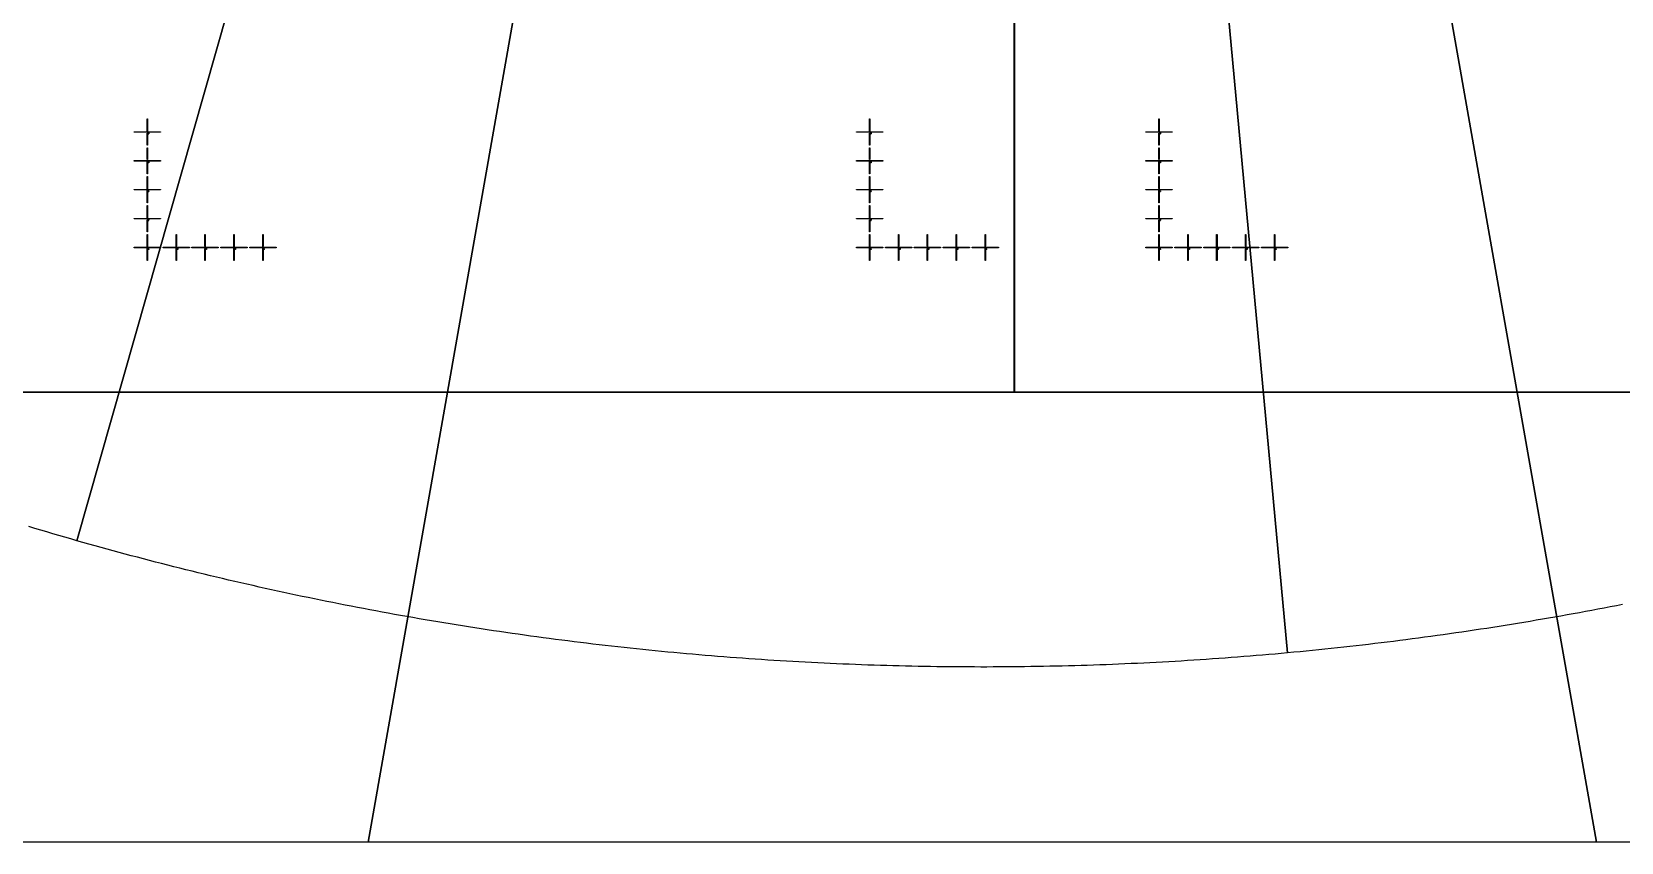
# Model space of a CAD drawing. Extents: x -25400 to 25400, y -24113 to 25400.
# Drawn here: x -6579 to 4422, y -24113 to -18503 of the extents above; entities that cross this region are included whole.
import ezdxf

# ---------------------------------------------------------------- set-up
doc = ezdxf.new("R2010")
doc.units = 0
for name, color, linetype in [('L0D0', 2, 'CONTINUOUS'), ('L1D0', 3, 'CONTINUOUS'), ('L3D0', 4, 'CONTINUOUS')]:
    doc.layers.add(name, color=color, linetype=linetype)

msp = doc.modelspace()

# ---------------------------------------------------------------- linework, layer by layer
at = {"layer": 'L0D0'}
for points in [[(-7983.296, -24112.788), (-7996.667, -24108.366), (-8040.032, -24093.939), (-8083.372, -24079.433), (-8126.685, -24064.85), (-8169.972, -24050.188), (-8213.232, -24035.449), (-8256.466, -24020.632), (-8299.673, -24005.737), (-8299.673, 14018.85), (0, 14018.85), (0, 0), (-4251.735, -24112.788)], [(4251.735, -24112.788), (0, 0), (0, 14018.85), (7213, 14018.85), (7213, 14016), (8342.854, 14016), (8342.854, -23990.765), (8299.673, -24005.737), (8256.466, -24020.632), (8213.232, -24035.449), (8169.972, -24050.188), (8126.685, -24064.85), (8083.372, -24079.433), (8040.032, -24093.939), (7996.667, -24108.366), (7983.296, -24112.788)], [(-10.851, -22899.997), (-54.255, -22899.936), (-97.659, -22899.792), (-141.063, -22899.566), (-184.466, -22899.257), (-227.868, -22898.866), (-271.27, -22898.393), (-314.671, -22897.838), (-358.07, -22897.2), (-401.468, -22896.481), (-444.865, -22895.679), (-488.26, -22894.794), (-531.654, -22893.828), (-575.045, -22892.779), (-618.435, -22891.648), (-661.822, -22890.435), (-705.207, -22889.139), (-748.589, -22887.761), (-791.969, -22886.301), (-835.346, -22884.759), (-878.719, -22883.135), (-922.09, -22881.428), (-965.457, -22879.639), (-1008.821, -22877.768), (-1052.181, -22875.815), (-1095.538, -22873.78), (-1138.89, -22871.662), (-1182.239, -22869.462), (-1225.583, -22867.181), (-1268.923, -22864.817), (-1312.258, -22862.37), (-1355.588, -22859.842), (-1398.914, -22857.232), (-1442.235, -22854.539), (-1485.55, -22851.764), (-1528.86, -22848.908), (-1572.165, -22845.969), (-1615.464, -22842.948), (-1658.757, -22839.845), (-1702.044, -22836.66), (-1745.325, -22833.393), (-1788.6, -22830.044), (-1831.868, -22826.613), (-1875.13, -22823.1), (-1918.385, -22819.505), (-1961.633, -22815.828), (-2004.874, -22812.069), (-2048.108, -22808.228), (-2091.335, -22804.305), (-2134.554, -22800.3), (-2177.765, -22796.213), (-2220.969, -22792.045), (-2264.165, -22787.794), (-2307.352, -22783.462), (-2350.531, -22779.047), (-2393.702, -22774.551), (-2436.864, -22769.974), (-2480.017, -22765.314), (-2523.162, -22760.572), (-2566.297, -22755.749), (-2609.423, -22750.844), (-2652.54, -22745.857), (-2695.647, -22740.789), (-2738.745, -22735.639), (-2781.833, -22730.407), (-2824.91, -22725.094), (-2867.978, -22719.699), (-2911.035, -22714.222), (-2954.082, -22708.664), (-2997.118, -22703.024), (-3040.144, -22697.302), (-3083.158, -22691.499), (-3126.162, -22685.615), (-3169.154, -22679.649), (-3212.135, -22673.601), (-3255.104, -22667.472), (-3298.062, -22661.262), (-3341.007, -22654.97), (-3383.941, -22648.597), (-3426.863, -22642.142), (-3469.772, -22635.607), (-3512.669, -22628.989), (-3555.553, -22622.291), (-3598.425, -22615.511), (-3641.283, -22608.65), (-3684.128, -22601.708), (-3726.961, -22594.684), (-3769.779, -22587.58), (-3812.585, -22580.394), (-3855.376, -22573.127), (-3898.154, -22565.779), (-3940.918, -22558.35), (-3983.667, -22550.84), (-4026.402, -22543.249), (-4069.123, -22535.577), (-4111.829, -22527.824), (-4154.521, -22519.99), (-4197.197, -22512.075), (-4239.859, -22504.08), (-4282.505, -22496.003), (-4325.135, -22487.846), (-4367.751, -22479.608), (-4410.35, -22471.289), (-4452.934, -22462.889), (-4495.502, -22454.409), (-4538.053, -22445.848), (-4580.588, -22437.206), (-4623.107, -22428.484), (-4665.609, -22419.681), (-4708.095, -22410.797), (-4750.563, -22401.834), (-4793.015, -22392.789), (-4835.449, -22383.664), (-4877.866, -22374.459), (-4920.265, -22365.174), (-4962.647, -22355.808), (-5005.011, -22346.361), (-5047.356, -22336.835), (-5089.684, -22327.228), (-5131.993, -22317.541), (-5174.284, -22307.774), (-5216.557, -22297.927), (-5258.811, -22287.999), (-5301.045, -22277.992), (-5343.261, -22267.904), (-5385.458, -22257.737), (-5427.635, -22247.489), (-5469.792, -22237.162), (-5511.93, -22226.755), (-5554.049, -22216.268), (-5596.147, -22205.701), (-5638.225, -22195.054), (-5680.283, -22184.327), (-5722.32, -22173.521), (-5764.337, -22162.636), (-5806.334, -22151.67), (-5848.309, -22140.625), (-5890.263, -22129.501), (-5932.197, -22118.297), (-5974.109, -22107.013), (-6015.999, -22095.65), (-6057.868, -22084.208), (-6099.715, -22072.686), (-6141.54, -22061.085), (-6183.343, -22049.405), (-6225.124, -22037.646), (-6266.882, -22025.807), (0, 0), (2112.945, -22802.313), (2069.723, -22806.277), (2026.492, -22810.158), (1983.255, -22813.958), (1940.01, -22817.676), (1896.759, -22821.313), (1853.5, -22824.867), (1810.235, -22828.339), (1766.963, -22831.729), (1723.685, -22835.037), (1680.401, -22838.263), (1637.111, -22841.407), (1593.815, -22844.469), (1550.513, -22847.449), (1507.206, -22850.346), (1463.893, -22853.162), (1420.575, -22855.896), (1377.252, -22858.547), (1333.924, -22861.116), (1290.591, -22863.604), (1247.253, -22866.009), (1203.911, -22868.332), (1160.565, -22870.573), (1117.215, -22872.731), (1073.86, -22874.808), (1030.502, -22876.802), (987.14, -22878.714), (943.774, -22880.544), (900.405, -22882.292), (857.033, -22883.957), (813.658, -22885.54), (770.279, -22887.042), (726.898, -22888.46), (683.515, -22889.797), (640.129, -22891.051), (596.74, -22892.224), (553.35, -22893.314), (509.957, -22894.321), (466.563, -22895.247), (423.167, -22896.09), (379.769, -22896.851), (336.371, -22897.529), (292.97, -22898.126), (249.569, -22898.64), (206.167, -22899.072), (162.764, -22899.422), (119.361, -22899.689), (75.957, -22899.874), (32.553, -22899.977)], [(-4251.735, -24112.788), (0, 0), (4251.735, -24112.788)]]:
    msp.add_lwpolyline(points, close=True, dxfattribs=at)
for points in [[(-13800.333, -18274.595), (0, 0), (-6266.882, -22025.807), (-6308.618, -22013.89), (-6350.332, -22001.893), (-6392.022, -21989.817), (-6433.69, -21977.662), (-6475.334, -21965.428), (-6516.956, -21953.116), (-6558.553, -21940.724), (-6600.127, -21928.254)], [(4431.644, -22467.099), (4389.052, -22475.458), (4346.445, -22483.737), (4303.822, -22491.934), (4261.184, -22500.051), (4218.53, -22508.088), (4175.861, -22516.043), (4133.177, -22523.917), (4090.478, -22531.711), (4047.765, -22539.423), (4005.037, -22547.055), (3962.294, -22554.605), (3919.538, -22562.075), (3876.767, -22569.463), (3833.982, -22576.771), (3791.184, -22583.997), (3748.372, -22591.142), (3705.546, -22598.206), (3662.707, -22605.189), (3619.855, -22612.091), (3576.99, -22618.911), (3534.113, -22625.65), (3491.222, -22632.308), (3448.319, -22638.885), (3405.404, -22645.38), (3362.476, -22651.794), (3319.536, -22658.126), (3276.584, -22664.377), (3233.621, -22670.547), (3190.646, -22676.635), (3147.659, -22682.642), (3104.661, -22688.567), (3061.652, -22694.411), (3018.632, -22700.173), (2975.602, -22705.854), (2932.56, -22711.453), (2889.508, -22716.97), (2846.445, -22722.406), (2803.373, -22727.761), (2760.29, -22733.033), (2717.197, -22738.224), (2674.095, -22743.333), (2630.983, -22748.361), (2587.861, -22753.307), (2544.731, -22758.171), (2501.591, -22762.953), (2458.442, -22767.654), (2415.284, -22772.273), (2372.118, -22776.81), (2328.943, -22781.265), (2285.759, -22785.638), (2242.568, -22789.93), (2199.368, -22794.139), (2156.161, -22798.267), (2112.945, -22802.313), (0, 0)]]:
    msp.add_lwpolyline(points, dxfattribs=at)
at = {"layer": 'L1D0'}
for points in [[(-5780.75, -19188.15), (-5780.75, -19105.15), (-5778.25, -19105.15), (-5778.25, -19188.15)], [(-780.75, -19188.15), (-780.75, -19105.15), (-778.25, -19105.15), (-778.25, -19188.15)], [(1222.25, -19188.15), (1222.25, -19105.15), (1224.75, -19105.15), (1224.75, -19188.15)], [(-5870.5, -19197.4), (-5870.5, -19194.9), (-5787.5, -19194.9), (-5787.5, -19197.4)], [(-5779.7, -19201.15), (-5779.7, -19196.35), (-5784.5, -19196.35), (-5784.5, -19195.95), (-5779.7, -19195.95), (-5779.7, -19191.15), (-5779.3, -19191.15), (-5779.3, -19195.95), (-5774.5, -19195.95), (-5774.5, -19196.35), (-5779.3, -19196.35), (-5779.3, -19201.15)], [(-5780.75, -19287.15), (-5780.75, -19204.15), (-5778.25, -19204.15), (-5778.25, -19287.15)], [(-5773.5, -19206.706), (-5773.5, -19203.15), (-5769.056, -19203.15), (-5769.056, -19204.039), (-5772.611, -19204.039), (-5772.611, -19205.817), (-5769.944, -19205.817), (-5769.944, -19206.706)], [(-5773.5, -19209.372), (-5773.5, -19208.483), (-5769.944, -19208.483), (-5769.944, -19209.372)], [(-5771.5, -19197.4), (-5771.5, -19194.9), (-5688.5, -19194.9), (-5688.5, -19197.4)], [(-5769.944, -19208.483), (-5769.944, -19206.706), (-5769.056, -19206.706), (-5769.056, -19208.483)], [(-870.5, -19197.4), (-870.5, -19194.9), (-787.5, -19194.9), (-787.5, -19197.4)], [(-779.7, -19201.15), (-779.7, -19196.35), (-784.5, -19196.35), (-784.5, -19195.95), (-779.7, -19195.95), (-779.7, -19191.15), (-779.3, -19191.15), (-779.3, -19195.95), (-774.5, -19195.95), (-774.5, -19196.35), (-779.3, -19196.35), (-779.3, -19201.15)], [(-780.75, -19287.15), (-780.75, -19204.15), (-778.25, -19204.15), (-778.25, -19287.15)], [(-773.5, -19206.706), (-773.5, -19203.15), (-769.056, -19203.15), (-769.056, -19204.039), (-772.611, -19204.039), (-772.611, -19205.817), (-769.944, -19205.817), (-769.944, -19206.706)], [(-773.5, -19209.372), (-773.5, -19208.483), (-769.944, -19208.483), (-769.944, -19209.372)], [(-771.5, -19197.4), (-771.5, -19194.9), (-688.5, -19194.9), (-688.5, -19197.4)], [(-769.944, -19208.483), (-769.944, -19206.706), (-769.056, -19206.706), (-769.056, -19208.483)], [(1132.5, -19197.4), (1132.5, -19194.9), (1215.5, -19194.9), (1215.5, -19197.4)], [(1223.3, -19201.15), (1223.3, -19196.35), (1218.5, -19196.35), (1218.5, -19195.95), (1223.3, -19195.95), (1223.3, -19191.15), (1223.7, -19191.15), (1223.7, -19195.95), (1228.5, -19195.95), (1228.5, -19196.35), (1223.7, -19196.35), (1223.7, -19201.15)], [(1222.25, -19287.15), (1222.25, -19204.15), (1224.75, -19204.15), (1224.75, -19287.15)], [(1229.5, -19206.706), (1229.5, -19203.15), (1233.944, -19203.15), (1233.944, -19204.039), (1230.389, -19204.039), (1230.389, -19205.817), (1233.056, -19205.817), (1233.056, -19206.706)], [(1229.5, -19209.372), (1229.5, -19208.483), (1233.056, -19208.483), (1233.056, -19209.372)], [(1231.5, -19197.4), (1231.5, -19194.9), (1314.5, -19194.9), (1314.5, -19197.4)], [(1233.056, -19208.483), (1233.056, -19206.706), (1233.944, -19206.706), (1233.944, -19208.483)], [(-5780.75, -19388.15), (-5780.75, -19305.15), (-5778.25, -19305.15), (-5778.25, -19388.15)], [(-780.75, -19388.15), (-780.75, -19305.15), (-778.25, -19305.15), (-778.25, -19388.15)], [(1222.25, -19388.15), (1222.25, -19305.15), (1224.75, -19305.15), (1224.75, -19388.15)], [(-5870.5, -19397.4), (-5870.5, -19394.9), (-5787.5, -19394.9), (-5787.5, -19397.4)], [(-5779.7, -19401.15), (-5779.7, -19396.35), (-5784.5, -19396.35), (-5784.5, -19395.95), (-5779.7, -19395.95), (-5779.7, -19391.15), (-5779.3, -19391.15), (-5779.3, -19395.95), (-5774.5, -19395.95), (-5774.5, -19396.35), (-5779.3, -19396.35), (-5779.3, -19401.15)], [(-5780.75, -19487.15), (-5780.75, -19404.15), (-5778.25, -19404.15), (-5778.25, -19487.15)], [(-5770.833, -19409.372), (-5770.833, -19407.594), (-5773.5, -19407.594), (-5773.5, -19405.817), (-5772.611, -19405.817), (-5772.611, -19406.706), (-5770.833, -19406.706), (-5770.833, -19404.039), (-5771.722, -19404.039), (-5771.722, -19403.15), (-5769.944, -19403.15), (-5769.944, -19406.706), (-5769.056, -19406.706), (-5769.056, -19407.594), (-5769.944, -19407.594), (-5769.944, -19409.372)], [(-5772.611, -19405.817), (-5772.611, -19404.039), (-5771.722, -19404.039), (-5771.722, -19405.817)], [(-5771.5, -19397.4), (-5771.5, -19394.9), (-5688.5, -19394.9), (-5688.5, -19397.4)], [(-870.5, -19397.4), (-870.5, -19394.9), (-787.5, -19394.9), (-787.5, -19397.4)], [(-779.7, -19401.15), (-779.7, -19396.35), (-784.5, -19396.35), (-784.5, -19395.95), (-779.7, -19395.95), (-779.7, -19391.15), (-779.3, -19391.15), (-779.3, -19395.95), (-774.5, -19395.95), (-774.5, -19396.35), (-779.3, -19396.35), (-779.3, -19401.15)], [(-780.75, -19487.15), (-780.75, -19404.15), (-778.25, -19404.15), (-778.25, -19487.15)], [(-770.833, -19409.372), (-770.833, -19407.594), (-773.5, -19407.594), (-773.5, -19405.817), (-772.611, -19405.817), (-772.611, -19406.706), (-770.833, -19406.706), (-770.833, -19404.039), (-771.722, -19404.039), (-771.722, -19403.15), (-769.944, -19403.15), (-769.944, -19406.706), (-769.056, -19406.706), (-769.056, -19407.594), (-769.944, -19407.594), (-769.944, -19409.372)], [(-772.611, -19405.817), (-772.611, -19404.039), (-771.722, -19404.039), (-771.722, -19405.817)], [(-771.5, -19397.4), (-771.5, -19394.9), (-688.5, -19394.9), (-688.5, -19397.4)], [(1132.5, -19397.4), (1132.5, -19394.9), (1215.5, -19394.9), (1215.5, -19397.4)], [(1223.3, -19401.15), (1223.3, -19396.35), (1218.5, -19396.35), (1218.5, -19395.95), (1223.3, -19395.95), (1223.3, -19391.15), (1223.7, -19391.15), (1223.7, -19395.95), (1228.5, -19395.95), (1228.5, -19396.35), (1223.7, -19396.35), (1223.7, -19401.15)], [(1222.25, -19487.15), (1222.25, -19404.15), (1224.75, -19404.15), (1224.75, -19487.15)], [(1232.167, -19409.372), (1232.167, -19407.594), (1229.5, -19407.594), (1229.5, -19405.817), (1230.389, -19405.817), (1230.389, -19406.706), (1232.167, -19406.706), (1232.167, -19404.039), (1231.278, -19404.039), (1231.278, -19403.15), (1233.056, -19403.15), (1233.056, -19406.706), (1233.944, -19406.706), (1233.944, -19407.594), (1233.056, -19407.594), (1233.056, -19409.372)], [(1230.389, -19405.817), (1230.389, -19404.039), (1231.278, -19404.039), (1231.278, -19405.817)], [(1231.5, -19397.4), (1231.5, -19394.9), (1314.5, -19394.9), (1314.5, -19397.4)], [(-5780.75, -19588.15), (-5780.75, -19505.15), (-5778.25, -19505.15), (-5778.25, -19588.15)], [(-780.75, -19588.15), (-780.75, -19505.15), (-778.25, -19505.15), (-778.25, -19588.15)], [(1222.25, -19588.15), (1222.25, -19505.15), (1224.75, -19505.15), (1224.75, -19588.15)], [(-5870.5, -19597.4), (-5870.5, -19594.9), (-5787.5, -19594.9), (-5787.5, -19597.4)], [(-5779.7, -19601.15), (-5779.7, -19596.35), (-5784.5, -19596.35), (-5784.5, -19595.95), (-5779.7, -19595.95), (-5779.7, -19591.15), (-5779.3, -19591.15), (-5779.3, -19595.95), (-5774.5, -19595.95), (-5774.5, -19596.35), (-5779.3, -19596.35), (-5779.3, -19601.15)], [(-5780.75, -19687.15), (-5780.75, -19604.15), (-5778.25, -19604.15), (-5778.25, -19687.15)], [(-5773.5, -19604.039), (-5773.5, -19603.15), (-5769.944, -19603.15), (-5769.944, -19604.039)], [(-5773.5, -19609.372), (-5773.5, -19608.483), (-5769.944, -19608.483), (-5769.944, -19609.372)], [(-5772.611, -19606.706), (-5772.611, -19605.817), (-5769.944, -19605.817), (-5769.944, -19606.706)], [(-5771.5, -19597.4), (-5771.5, -19594.9), (-5688.5, -19594.9), (-5688.5, -19597.4)], [(-5769.944, -19605.817), (-5769.944, -19604.039), (-5769.056, -19604.039), (-5769.056, -19605.817)], [(-5769.944, -19608.483), (-5769.944, -19606.706), (-5769.056, -19606.706), (-5769.056, -19608.483)], [(-870.5, -19597.4), (-870.5, -19594.9), (-787.5, -19594.9), (-787.5, -19597.4)], [(-779.7, -19601.15), (-779.7, -19596.35), (-784.5, -19596.35), (-784.5, -19595.95), (-779.7, -19595.95), (-779.7, -19591.15), (-779.3, -19591.15), (-779.3, -19595.95), (-774.5, -19595.95), (-774.5, -19596.35), (-779.3, -19596.35), (-779.3, -19601.15)], [(-780.75, -19687.15), (-780.75, -19604.15), (-778.25, -19604.15), (-778.25, -19687.15)], [(-773.5, -19604.039), (-773.5, -19603.15), (-769.944, -19603.15), (-769.944, -19604.039)], [(-773.5, -19609.372), (-773.5, -19608.483), (-769.944, -19608.483), (-769.944, -19609.372)], [(-772.611, -19606.706), (-772.611, -19605.817), (-769.944, -19605.817), (-769.944, -19606.706)], [(-771.5, -19597.4), (-771.5, -19594.9), (-688.5, -19594.9), (-688.5, -19597.4)], [(-769.944, -19605.817), (-769.944, -19604.039), (-769.056, -19604.039), (-769.056, -19605.817)], [(-769.944, -19608.483), (-769.944, -19606.706), (-769.056, -19606.706), (-769.056, -19608.483)], [(1132.5, -19597.4), (1132.5, -19594.9), (1215.5, -19594.9), (1215.5, -19597.4)], [(1223.3, -19601.15), (1223.3, -19596.35), (1218.5, -19596.35), (1218.5, -19595.95), (1223.3, -19595.95), (1223.3, -19591.15), (1223.7, -19591.15), (1223.7, -19595.95), (1228.5, -19595.95), (1228.5, -19596.35), (1223.7, -19596.35), (1223.7, -19601.15)], [(1222.25, -19687.15), (1222.25, -19604.15), (1224.75, -19604.15), (1224.75, -19687.15)], [(1229.5, -19604.039), (1229.5, -19603.15), (1233.056, -19603.15), (1233.056, -19604.039)], [(1229.5, -19609.372), (1229.5, -19608.483), (1233.056, -19608.483), (1233.056, -19609.372)], [(1230.389, -19606.706), (1230.389, -19605.817), (1233.056, -19605.817), (1233.056, -19606.706)], [(1231.5, -19597.4), (1231.5, -19594.9), (1314.5, -19594.9), (1314.5, -19597.4)], [(1233.056, -19605.817), (1233.056, -19604.039), (1233.944, -19604.039), (1233.944, -19605.817)], [(1233.056, -19608.483), (1233.056, -19606.706), (1233.944, -19606.706), (1233.944, -19608.483)], [(-5870.5, -19797.4), (-5870.5, -19794.9), (-5787.5, -19794.9), (-5787.5, -19797.4)], [(-5779.7, -19801.15), (-5779.7, -19796.35), (-5784.5, -19796.35), (-5784.5, -19795.95), (-5779.7, -19795.95), (-5779.7, -19791.15), (-5779.3, -19791.15), (-5779.3, -19795.95), (-5774.5, -19795.95), (-5774.5, -19796.35), (-5779.3, -19796.35), (-5779.3, -19801.15)], [(-5780.75, -19788.15), (-5780.75, -19705.15), (-5778.25, -19705.15), (-5778.25, -19788.15)], [(-5771.5, -19797.4), (-5771.5, -19794.9), (-5688.5, -19794.9), (-5688.5, -19797.4)], [(-870.5, -19797.4), (-870.5, -19794.9), (-787.5, -19794.9), (-787.5, -19797.4)], [(-779.7, -19801.15), (-779.7, -19796.35), (-784.5, -19796.35), (-784.5, -19795.95), (-779.7, -19795.95), (-779.7, -19791.15), (-779.3, -19791.15), (-779.3, -19795.95), (-774.5, -19795.95), (-774.5, -19796.35), (-779.3, -19796.35), (-779.3, -19801.15)], [(-780.75, -19788.15), (-780.75, -19705.15), (-778.25, -19705.15), (-778.25, -19788.15)], [(-771.5, -19797.4), (-771.5, -19794.9), (-688.5, -19794.9), (-688.5, -19797.4)], [(1132.5, -19797.4), (1132.5, -19794.9), (1215.5, -19794.9), (1215.5, -19797.4)], [(1223.3, -19801.15), (1223.3, -19796.35), (1218.5, -19796.35), (1218.5, -19795.95), (1223.3, -19795.95), (1223.3, -19791.15), (1223.7, -19791.15), (1223.7, -19795.95), (1228.5, -19795.95), (1228.5, -19796.35), (1223.7, -19796.35), (1223.7, -19801.15)], [(1222.25, -19788.15), (1222.25, -19705.15), (1224.75, -19705.15), (1224.75, -19788.15)], [(1231.5, -19797.4), (1231.5, -19794.9), (1314.5, -19794.9), (1314.5, -19797.4)], [(-5780.75, -19887.15), (-5780.75, -19804.15), (-5778.25, -19804.15), (-5778.25, -19887.15)], [(-5780.75, -19988.15), (-5780.75, -19905.15), (-5778.25, -19905.15), (-5778.25, -19988.15)], [(-5773.5, -19804.928), (-5773.5, -19804.039), (-5772.611, -19804.039), (-5772.611, -19804.928)], [(-5773.5, -19809.372), (-5773.5, -19807.594), (-5772.611, -19807.594), (-5772.611, -19808.483), (-5769.056, -19808.483), (-5769.056, -19809.372)], [(-5772.611, -19804.039), (-5772.611, -19803.15), (-5769.944, -19803.15), (-5769.944, -19804.039)], [(-5772.611, -19807.594), (-5772.611, -19806.706), (-5770.833, -19806.706), (-5770.833, -19807.594)], [(-5770.833, -19806.706), (-5770.833, -19805.817), (-5769.944, -19805.817), (-5769.944, -19806.706)], [(-5769.944, -19805.817), (-5769.944, -19804.039), (-5769.056, -19804.039), (-5769.056, -19805.817)], [(-5580.75, -19988.15), (-5580.75, -19905.15), (-5578.25, -19905.15), (-5578.25, -19988.15)], [(-5380.75, -19988.15), (-5380.75, -19905.15), (-5378.25, -19905.15), (-5378.25, -19988.15)], [(-5180.75, -19988.15), (-5180.75, -19905.15), (-5178.25, -19905.15), (-5178.25, -19988.15)], [(-4980.75, -19988.15), (-4980.75, -19905.15), (-4978.25, -19905.15), (-4978.25, -19988.15)], [(-780.75, -19887.15), (-780.75, -19804.15), (-778.25, -19804.15), (-778.25, -19887.15)], [(-780.75, -19988.15), (-780.75, -19905.15), (-778.25, -19905.15), (-778.25, -19988.15)], [(-773.5, -19804.928), (-773.5, -19804.039), (-772.611, -19804.039), (-772.611, -19804.928)], [(-773.5, -19809.372), (-773.5, -19807.594), (-772.611, -19807.594), (-772.611, -19808.483), (-769.056, -19808.483), (-769.056, -19809.372)], [(-772.611, -19804.039), (-772.611, -19803.15), (-769.944, -19803.15), (-769.944, -19804.039)], [(-772.611, -19807.594), (-772.611, -19806.706), (-770.833, -19806.706), (-770.833, -19807.594)], [(-770.833, -19806.706), (-770.833, -19805.817), (-769.944, -19805.817), (-769.944, -19806.706)], [(-769.944, -19805.817), (-769.944, -19804.039), (-769.056, -19804.039), (-769.056, -19805.817)], [(-580.75, -19988.15), (-580.75, -19905.15), (-578.25, -19905.15), (-578.25, -19988.15)], [(-380.75, -19988.15), (-380.75, -19905.15), (-378.25, -19905.15), (-378.25, -19988.15)], [(-180.75, -19988.15), (-180.75, -19905.15), (-178.25, -19905.15), (-178.25, -19988.15)], [(19.25, -19988.15), (19.25, -19905.15), (21.75, -19905.15), (21.75, -19988.15)], [(1222.25, -19887.15), (1222.25, -19804.15), (1224.75, -19804.15), (1224.75, -19887.15)], [(1222.25, -19988.15), (1222.25, -19905.15), (1224.75, -19905.15), (1224.75, -19988.15)], [(1229.5, -19804.928), (1229.5, -19804.039), (1230.389, -19804.039), (1230.389, -19804.928)], [(1229.5, -19809.372), (1229.5, -19807.594), (1230.389, -19807.594), (1230.389, -19808.483), (1233.944, -19808.483), (1233.944, -19809.372)], [(1230.389, -19804.039), (1230.389, -19803.15), (1233.056, -19803.15), (1233.056, -19804.039)], [(1230.389, -19807.594), (1230.389, -19806.706), (1232.167, -19806.706), (1232.167, -19807.594)], [(1232.167, -19806.706), (1232.167, -19805.817), (1233.056, -19805.817), (1233.056, -19806.706)], [(1233.056, -19805.817), (1233.056, -19804.039), (1233.944, -19804.039), (1233.944, -19805.817)], [(1422.25, -19988.15), (1422.25, -19905.15), (1424.75, -19905.15), (1424.75, -19988.15)], [(1622.25, -19988.15), (1622.25, -19905.15), (1624.75, -19905.15), (1624.75, -19988.15)], [(1822.25, -19988.15), (1822.25, -19905.15), (1824.75, -19905.15), (1824.75, -19988.15)], [(2022.25, -19988.15), (2022.25, -19905.15), (2024.75, -19905.15), (2024.75, -19988.15)], [(-5870.5, -19997.4), (-5870.5, -19994.9), (-5787.5, -19994.9), (-5787.5, -19997.4)], [(-5779.7, -20001.15), (-5779.7, -19996.35), (-5784.5, -19996.35), (-5784.5, -19995.95), (-5779.7, -19995.95), (-5779.7, -19991.15), (-5779.3, -19991.15), (-5779.3, -19995.95), (-5774.5, -19995.95), (-5774.5, -19996.35), (-5779.3, -19996.35), (-5779.3, -20001.15)], [(-5780.75, -20087.15), (-5780.75, -20004.15), (-5778.25, -20004.15), (-5778.25, -20087.15)], [(-5772.611, -20009.372), (-5772.611, -20008.483), (-5771.722, -20008.483), (-5771.722, -20004.928), (-5772.611, -20004.928), (-5772.611, -20004.039), (-5771.722, -20004.039), (-5771.722, -20003.15), (-5770.833, -20003.15), (-5770.833, -20008.483), (-5769.944, -20008.483), (-5769.944, -20009.372)], [(-5771.5, -19997.4), (-5771.5, -19994.9), (-5688.5, -19994.9), (-5688.5, -19997.4)], [(-5670.5, -19997.4), (-5670.5, -19994.9), (-5587.5, -19994.9), (-5587.5, -19997.4)], [(-5579.7, -20001.15), (-5579.7, -19996.35), (-5584.5, -19996.35), (-5584.5, -19995.95), (-5579.7, -19995.95), (-5579.7, -19991.15), (-5579.3, -19991.15), (-5579.3, -19995.95), (-5574.5, -19995.95), (-5574.5, -19996.35), (-5579.3, -19996.35), (-5579.3, -20001.15)], [(-5580.75, -20087.15), (-5580.75, -20004.15), (-5578.25, -20004.15), (-5578.25, -20087.15)], [(-5573.5, -20004.928), (-5573.5, -20004.039), (-5572.611, -20004.039), (-5572.611, -20004.928)], [(-5573.5, -20009.372), (-5573.5, -20007.594), (-5572.611, -20007.594), (-5572.611, -20008.483), (-5569.056, -20008.483), (-5569.056, -20009.372)], [(-5572.611, -20004.039), (-5572.611, -20003.15), (-5569.944, -20003.15), (-5569.944, -20004.039)], [(-5572.611, -20007.594), (-5572.611, -20006.706), (-5570.833, -20006.706), (-5570.833, -20007.594)], [(-5571.5, -19997.4), (-5571.5, -19994.9), (-5488.5, -19994.9), (-5488.5, -19997.4)], [(-5570.833, -20006.706), (-5570.833, -20005.817), (-5569.944, -20005.817), (-5569.944, -20006.706)], [(-5569.944, -20005.817), (-5569.944, -20004.039), (-5569.056, -20004.039), (-5569.056, -20005.817)], [(-5470.5, -19997.4), (-5470.5, -19994.9), (-5387.5, -19994.9), (-5387.5, -19997.4)], [(-5379.7, -20001.15), (-5379.7, -19996.35), (-5384.5, -19996.35), (-5384.5, -19995.95), (-5379.7, -19995.95), (-5379.7, -19991.15), (-5379.3, -19991.15), (-5379.3, -19995.95), (-5374.5, -19995.95), (-5374.5, -19996.35), (-5379.3, -19996.35), (-5379.3, -20001.15)], [(-5380.75, -20087.15), (-5380.75, -20004.15), (-5378.25, -20004.15), (-5378.25, -20087.15)], [(-5373.5, -20004.039), (-5373.5, -20003.15), (-5369.944, -20003.15), (-5369.944, -20004.039)], [(-5373.5, -20009.372), (-5373.5, -20008.483), (-5369.944, -20008.483), (-5369.944, -20009.372)], [(-5372.611, -20006.706), (-5372.611, -20005.817), (-5369.944, -20005.817), (-5369.944, -20006.706)], [(-5371.5, -19997.4), (-5371.5, -19994.9), (-5288.5, -19994.9), (-5288.5, -19997.4)], [(-5369.944, -20005.817), (-5369.944, -20004.039), (-5369.056, -20004.039), (-5369.056, -20005.817)], [(-5369.944, -20008.483), (-5369.944, -20006.706), (-5369.056, -20006.706), (-5369.056, -20008.483)], [(-5270.5, -19997.4), (-5270.5, -19994.9), (-5187.5, -19994.9), (-5187.5, -19997.4)], [(-5179.7, -20001.15), (-5179.7, -19996.35), (-5184.5, -19996.35), (-5184.5, -19995.95), (-5179.7, -19995.95), (-5179.7, -19991.15), (-5179.3, -19991.15), (-5179.3, -19995.95), (-5174.5, -19995.95), (-5174.5, -19996.35), (-5179.3, -19996.35), (-5179.3, -20001.15)], [(-5180.75, -20087.15), (-5180.75, -20004.15), (-5178.25, -20004.15), (-5178.25, -20087.15)], [(-5170.833, -20009.372), (-5170.833, -20007.594), (-5173.5, -20007.594), (-5173.5, -20005.817), (-5172.611, -20005.817), (-5172.611, -20006.706), (-5170.833, -20006.706), (-5170.833, -20004.039), (-5171.722, -20004.039), (-5171.722, -20003.15), (-5169.944, -20003.15), (-5169.944, -20006.706), (-5169.056, -20006.706), (-5169.056, -20007.594), (-5169.944, -20007.594), (-5169.944, -20009.372)], [(-5172.611, -20005.817), (-5172.611, -20004.039), (-5171.722, -20004.039), (-5171.722, -20005.817)], [(-5171.5, -19997.4), (-5171.5, -19994.9), (-5088.5, -19994.9), (-5088.5, -19997.4)], [(-5070.5, -19997.4), (-5070.5, -19994.9), (-4987.5, -19994.9), (-4987.5, -19997.4)], [(-4979.7, -20001.15), (-4979.7, -19996.35), (-4984.5, -19996.35), (-4984.5, -19995.95), (-4979.7, -19995.95), (-4979.7, -19991.15), (-4979.3, -19991.15), (-4979.3, -19995.95), (-4974.5, -19995.95), (-4974.5, -19996.35), (-4979.3, -19996.35), (-4979.3, -20001.15)], [(-4980.75, -20087.15), (-4980.75, -20004.15), (-4978.25, -20004.15), (-4978.25, -20087.15)], [(-4973.5, -20006.706), (-4973.5, -20003.15), (-4969.056, -20003.15), (-4969.056, -20004.039), (-4972.611, -20004.039), (-4972.611, -20005.817), (-4969.944, -20005.817), (-4969.944, -20006.706)], [(-4973.5, -20009.372), (-4973.5, -20008.483), (-4969.944, -20008.483), (-4969.944, -20009.372)], [(-4971.5, -19997.4), (-4971.5, -19994.9), (-4888.5, -19994.9), (-4888.5, -19997.4)], [(-4969.944, -20008.483), (-4969.944, -20006.706), (-4969.056, -20006.706), (-4969.056, -20008.483)], [(-870.5, -19997.4), (-870.5, -19994.9), (-787.5, -19994.9), (-787.5, -19997.4)], [(-779.7, -20001.15), (-779.7, -19996.35), (-784.5, -19996.35), (-784.5, -19995.95), (-779.7, -19995.95), (-779.7, -19991.15), (-779.3, -19991.15), (-779.3, -19995.95), (-774.5, -19995.95), (-774.5, -19996.35), (-779.3, -19996.35), (-779.3, -20001.15)], [(-780.75, -20087.15), (-780.75, -20004.15), (-778.25, -20004.15), (-778.25, -20087.15)], [(-772.611, -20009.372), (-772.611, -20008.483), (-771.722, -20008.483), (-771.722, -20004.928), (-772.611, -20004.928), (-772.611, -20004.039), (-771.722, -20004.039), (-771.722, -20003.15), (-770.833, -20003.15), (-770.833, -20008.483), (-769.944, -20008.483), (-769.944, -20009.372)], [(-771.5, -19997.4), (-771.5, -19994.9), (-688.5, -19994.9), (-688.5, -19997.4)], [(-670.5, -19997.4), (-670.5, -19994.9), (-587.5, -19994.9), (-587.5, -19997.4)], [(-579.7, -20001.15), (-579.7, -19996.35), (-584.5, -19996.35), (-584.5, -19995.95), (-579.7, -19995.95), (-579.7, -19991.15), (-579.3, -19991.15), (-579.3, -19995.95), (-574.5, -19995.95), (-574.5, -19996.35), (-579.3, -19996.35), (-579.3, -20001.15)], [(-580.75, -20087.15), (-580.75, -20004.15), (-578.25, -20004.15), (-578.25, -20087.15)], [(-573.5, -20004.928), (-573.5, -20004.039), (-572.611, -20004.039), (-572.611, -20004.928)], [(-573.5, -20009.372), (-573.5, -20007.594), (-572.611, -20007.594), (-572.611, -20008.483), (-569.056, -20008.483), (-569.056, -20009.372)], [(-572.611, -20004.039), (-572.611, -20003.15), (-569.944, -20003.15), (-569.944, -20004.039)], [(-572.611, -20007.594), (-572.611, -20006.706), (-570.833, -20006.706), (-570.833, -20007.594)], [(-571.5, -19997.4), (-571.5, -19994.9), (-488.5, -19994.9), (-488.5, -19997.4)], [(-570.833, -20006.706), (-570.833, -20005.817), (-569.944, -20005.817), (-569.944, -20006.706)], [(-569.944, -20005.817), (-569.944, -20004.039), (-569.056, -20004.039), (-569.056, -20005.817)], [(-470.5, -19997.4), (-470.5, -19994.9), (-387.5, -19994.9), (-387.5, -19997.4)], [(-379.7, -20001.15), (-379.7, -19996.35), (-384.5, -19996.35), (-384.5, -19995.95), (-379.7, -19995.95), (-379.7, -19991.15), (-379.3, -19991.15), (-379.3, -19995.95), (-374.5, -19995.95), (-374.5, -19996.35), (-379.3, -19996.35), (-379.3, -20001.15)], [(-380.75, -20087.15), (-380.75, -20004.15), (-378.25, -20004.15), (-378.25, -20087.15)], [(-373.5, -20004.039), (-373.5, -20003.15), (-369.944, -20003.15), (-369.944, -20004.039)], [(-373.5, -20009.372), (-373.5, -20008.483), (-369.944, -20008.483), (-369.944, -20009.372)], [(-372.611, -20006.706), (-372.611, -20005.817), (-369.944, -20005.817), (-369.944, -20006.706)], [(-371.5, -19997.4), (-371.5, -19994.9), (-288.5, -19994.9), (-288.5, -19997.4)], [(-369.944, -20005.817), (-369.944, -20004.039), (-369.056, -20004.039), (-369.056, -20005.817)], [(-369.944, -20008.483), (-369.944, -20006.706), (-369.056, -20006.706), (-369.056, -20008.483)], [(-270.5, -19997.4), (-270.5, -19994.9), (-187.5, -19994.9), (-187.5, -19997.4)], [(-179.7, -20001.15), (-179.7, -19996.35), (-184.5, -19996.35), (-184.5, -19995.95), (-179.7, -19995.95), (-179.7, -19991.15), (-179.3, -19991.15), (-179.3, -19995.95), (-174.5, -19995.95), (-174.5, -19996.35), (-179.3, -19996.35), (-179.3, -20001.15)], [(-180.75, -20087.15), (-180.75, -20004.15), (-178.25, -20004.15), (-178.25, -20087.15)], [(-170.833, -20009.372), (-170.833, -20007.594), (-173.5, -20007.594), (-173.5, -20005.817), (-172.611, -20005.817), (-172.611, -20006.706), (-170.833, -20006.706), (-170.833, -20004.039), (-171.722, -20004.039), (-171.722, -20003.15), (-169.944, -20003.15), (-169.944, -20006.706), (-169.056, -20006.706), (-169.056, -20007.594), (-169.944, -20007.594), (-169.944, -20009.372)], [(-172.611, -20005.817), (-172.611, -20004.039), (-171.722, -20004.039), (-171.722, -20005.817)], [(-171.5, -19997.4), (-171.5, -19994.9), (-88.5, -19994.9), (-88.5, -19997.4)], [(-70.5, -19997.4), (-70.5, -19994.9), (12.5, -19994.9), (12.5, -19997.4)], [(20.3, -20001.15), (20.3, -19996.35), (15.5, -19996.35), (15.5, -19995.95), (20.3, -19995.95), (20.3, -19991.15), (20.7, -19991.15), (20.7, -19995.95), (25.5, -19995.95), (25.5, -19996.35), (20.7, -19996.35), (20.7, -20001.15)], [(19.25, -20087.15), (19.25, -20004.15), (21.75, -20004.15), (21.75, -20087.15)], [(26.5, -20006.706), (26.5, -20003.15), (30.944, -20003.15), (30.944, -20004.039), (27.389, -20004.039), (27.389, -20005.817), (30.056, -20005.817), (30.056, -20006.706)], [(26.5, -20009.372), (26.5, -20008.483), (30.056, -20008.483), (30.056, -20009.372)], [(28.5, -19997.4), (28.5, -19994.9), (111.5, -19994.9), (111.5, -19997.4)], [(30.056, -20008.483), (30.056, -20006.706), (30.944, -20006.706), (30.944, -20008.483)], [(1132.5, -19997.4), (1132.5, -19994.9), (1215.5, -19994.9), (1215.5, -19997.4)], [(1223.3, -20001.15), (1223.3, -19996.35), (1218.5, -19996.35), (1218.5, -19995.95), (1223.3, -19995.95), (1223.3, -19991.15), (1223.7, -19991.15), (1223.7, -19995.95), (1228.5, -19995.95), (1228.5, -19996.35), (1223.7, -19996.35), (1223.7, -20001.15)], [(1222.25, -20087.15), (1222.25, -20004.15), (1224.75, -20004.15), (1224.75, -20087.15)], [(1230.389, -20009.372), (1230.389, -20008.483), (1231.278, -20008.483), (1231.278, -20004.928), (1230.389, -20004.928), (1230.389, -20004.039), (1231.278, -20004.039), (1231.278, -20003.15), (1232.167, -20003.15), (1232.167, -20008.483), (1233.056, -20008.483), (1233.056, -20009.372)], [(1231.5, -19997.4), (1231.5, -19994.9), (1314.5, -19994.9), (1314.5, -19997.4)], [(1332.5, -19997.4), (1332.5, -19994.9), (1415.5, -19994.9), (1415.5, -19997.4)], [(1423.3, -20001.15), (1423.3, -19996.35), (1418.5, -19996.35), (1418.5, -19995.95), (1423.3, -19995.95), (1423.3, -19991.15), (1423.7, -19991.15), (1423.7, -19995.95), (1428.5, -19995.95), (1428.5, -19996.35), (1423.7, -19996.35), (1423.7, -20001.15)], [(1422.25, -20087.15), (1422.25, -20004.15), (1424.75, -20004.15), (1424.75, -20087.15)], [(1429.5, -20004.928), (1429.5, -20004.039), (1430.389, -20004.039), (1430.389, -20004.928)], [(1429.5, -20009.372), (1429.5, -20007.594), (1430.389, -20007.594), (1430.389, -20008.483), (1433.944, -20008.483), (1433.944, -20009.372)], [(1430.389, -20004.039), (1430.389, -20003.15), (1433.056, -20003.15), (1433.056, -20004.039)], [(1430.389, -20007.594), (1430.389, -20006.706), (1432.167, -20006.706), (1432.167, -20007.594)], [(1431.5, -19997.4), (1431.5, -19994.9), (1514.5, -19994.9), (1514.5, -19997.4)], [(1432.167, -20006.706), (1432.167, -20005.817), (1433.056, -20005.817), (1433.056, -20006.706)], [(1433.056, -20005.817), (1433.056, -20004.039), (1433.944, -20004.039), (1433.944, -20005.817)], [(1532.5, -19997.4), (1532.5, -19994.9), (1615.5, -19994.9), (1615.5, -19997.4)], [(1623.3, -20001.15), (1623.3, -19996.35), (1618.5, -19996.35), (1618.5, -19995.95), (1623.3, -19995.95), (1623.3, -19991.15), (1623.7, -19991.15), (1623.7, -19995.95), (1628.5, -19995.95), (1628.5, -19996.35), (1623.7, -19996.35), (1623.7, -20001.15)], [(1622.25, -20087.15), (1622.25, -20004.15), (1624.75, -20004.15), (1624.75, -20087.15)], [(1629.5, -20004.039), (1629.5, -20003.15), (1633.056, -20003.15), (1633.056, -20004.039)], [(1629.5, -20009.372), (1629.5, -20008.483), (1633.056, -20008.483), (1633.056, -20009.372)], [(1630.389, -20006.706), (1630.389, -20005.817), (1633.056, -20005.817), (1633.056, -20006.706)], [(1631.5, -19997.4), (1631.5, -19994.9), (1714.5, -19994.9), (1714.5, -19997.4)], [(1633.056, -20005.817), (1633.056, -20004.039), (1633.944, -20004.039), (1633.944, -20005.817)], [(1633.056, -20008.483), (1633.056, -20006.706), (1633.944, -20006.706), (1633.944, -20008.483)], [(1732.5, -19997.4), (1732.5, -19994.9), (1815.5, -19994.9), (1815.5, -19997.4)], [(1823.3, -20001.15), (1823.3, -19996.35), (1818.5, -19996.35), (1818.5, -19995.95), (1823.3, -19995.95), (1823.3, -19991.15), (1823.7, -19991.15), (1823.7, -19995.95), (1828.5, -19995.95), (1828.5, -19996.35), (1823.7, -19996.35), (1823.7, -20001.15)], [(1822.25, -20087.15), (1822.25, -20004.15), (1824.75, -20004.15), (1824.75, -20087.15)], [(1832.167, -20009.372), (1832.167, -20007.594), (1829.5, -20007.594), (1829.5, -20005.817), (1830.389, -20005.817), (1830.389, -20006.706), (1832.167, -20006.706), (1832.167, -20004.039), (1831.278, -20004.039), (1831.278, -20003.15), (1833.056, -20003.15), (1833.056, -20006.706), (1833.944, -20006.706), (1833.944, -20007.594), (1833.056, -20007.594), (1833.056, -20009.372)], [(1830.389, -20005.817), (1830.389, -20004.039), (1831.278, -20004.039), (1831.278, -20005.817)], [(1831.5, -19997.4), (1831.5, -19994.9), (1914.5, -19994.9), (1914.5, -19997.4)], [(1932.5, -19997.4), (1932.5, -19994.9), (2015.5, -19994.9), (2015.5, -19997.4)], [(2023.3, -20001.15), (2023.3, -19996.35), (2018.5, -19996.35), (2018.5, -19995.95), (2023.3, -19995.95), (2023.3, -19991.15), (2023.7, -19991.15), (2023.7, -19995.95), (2028.5, -19995.95), (2028.5, -19996.35), (2023.7, -19996.35), (2023.7, -20001.15)], [(2022.25, -20087.15), (2022.25, -20004.15), (2024.75, -20004.15), (2024.75, -20087.15)], [(2029.5, -20006.706), (2029.5, -20003.15), (2033.944, -20003.15), (2033.944, -20004.039), (2030.389, -20004.039), (2030.389, -20005.817), (2033.056, -20005.817), (2033.056, -20006.706)], [(2029.5, -20009.372), (2029.5, -20008.483), (2033.056, -20008.483), (2033.056, -20009.372)], [(2031.5, -19997.4), (2031.5, -19994.9), (2114.5, -19994.9), (2114.5, -19997.4)], [(2033.056, -20008.483), (2033.056, -20006.706), (2033.944, -20006.706), (2033.944, -20008.483)]]:
    msp.add_lwpolyline(points, close=True, dxfattribs=at)
at = {"layer": 'L3D0'}
for points in [[(-13785.5, 14018.85), (14229.5, 14018.85), (14229.5, 7015.85), (21232.5, 7015.85), (21232.5, -13996.15), (14229.5, -13996.15), (14229.5, -20999.15), (-13785.5, -20999.15)], [(-13785.5, -20996.15), (14226.5, -20996.15), (14226.5, -13996.15), (7226.5, -13996.15), (7226.5, -20996.15), (7223.5, -20996.15), (7223.5, -13996.15), (223.5, -13996.15), (223.5, -20996.15), (220.5, -20996.15), (220.5, -13996.15), (-6779.5, -13996.15)]]:
    msp.add_lwpolyline(points, dxfattribs=at)

doc.saveas('drawing.dxf')
